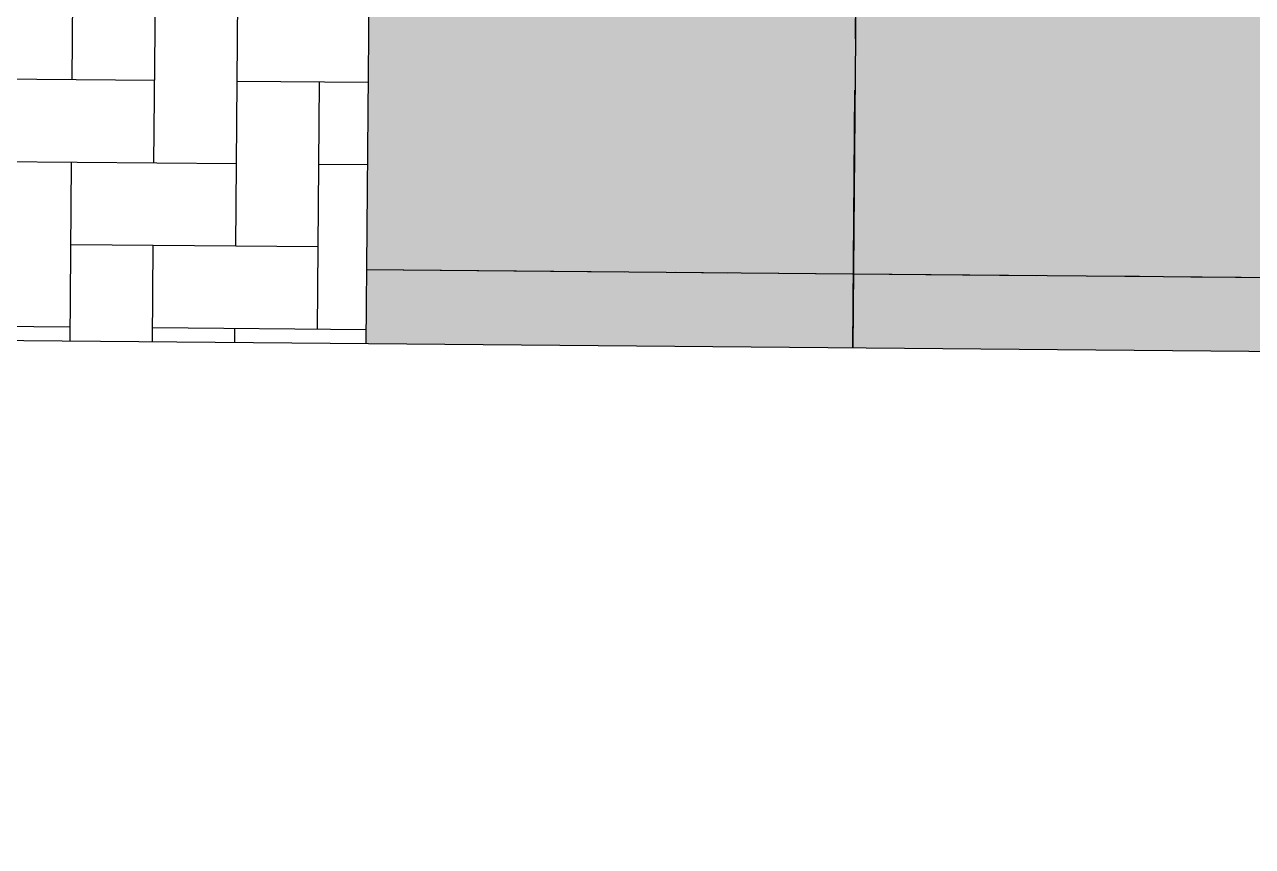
# Model space of a CAD drawing. Header units: millimetres. Extents: x 793 to 3159, y 750 to 2095.
# Drawn here: x 1251.22 to 1258.79, y 975.36 to 980.43 of the extents above; entities that cross this region are included whole.
import ezdxf

# ---------------------------------------------------------------- set-up
doc = ezdxf.new("R2010")
doc.units = ezdxf.units.MM
doc.linetypes.add('CENTER', pattern=[50.8, 31.75, -6.35, 6.35, -6.35])
doc.linetypes.add('CONTINUA', pattern=[0])
doc.layers.add('A-PISOS', color=252, linetype='Continuous')
doc.layers.add('A-TEXTO', color=2, linetype='Continuous')
doc.layers.add('JUNTA DE AISLAMIENTO', color=7, linetype='Continuous', true_color=0x22d6dd)
doc.layers.add('JUNTA DE CONTROL', color=7, linetype='Continuous', true_color=0xf43e0b)
doc.styles.get("Standard").update_dxf_attribs({"font": 'arial.ttf'})
doc.linetypes.add('RAYACONTX', pattern='A,0.8,["X",Standard,S=0.08,R=0,X=0.025,Y=-0.04],0', length=0.8)

# ---------------------------------------------------------------- blocks, each defined once
blk = doc.blocks.new('A$C15914C01')
at = {"layer": 'A-PISOS', "linetype": 'CONTINUA', "ltscale": 0.5}
h = blk.add_hatch(dxfattribs=at)
h.set_pattern_fill('AR-CONC', color=250, scale=0.01)
h.set_pattern_definition([(50, (-2174.8441, -711.9263), (1.8218467, -0.1593909), [0.1905, -2.0955]), (355, (-2174.8441, -711.9263), (-0.3524342, 1.9105685), [0.1524, -1.6764058]), (100.451445, (-2174.6923, -711.9396), (1.4694125, 1.7511775), [0.1619001, -1.7809024]), (46.1842, (-2174.844, -711.4183), (2.7107904, -0.4204233), [0.28575, -3.14325]), (96.63556, (-2174.6182, -711.4533), (2.3740413, 2.4742612), [0.2428502, -2.671356]), (351.18415, (-2174.844, -711.4183), (2.3740413, 2.4742612), [0.2285997, -2.5145973]), (21, (-2174.5901, -711.5453), (1.5161439, -1.022652), [0.1905, -2.0955]), (326, (-2174.5901, -711.5453), (0.6180203, 1.8418797), [0.1524, -1.6764]), (71.451445, (-2174.4638, -711.6305), (2.1341642, 0.8192277), [0.1619001, -1.7808994]), (37.5, (-2174.8441, -711.9263), (0.03088603, 0.84555039), [0, -1.65608, 0, -1.7018, 0, -1.68275]), (7.5, (-2174.8441, -711.9263), (0.66819663, 1.00180575), [0, -0.97028, 0, -1.61798, 0, -0.64135]), (327.5, (-2175.4105, -711.9263), (1.35590595, -0.05728744), [0, -0.635, 0, -1.9812, 0, -2.6289]), (317.5, (-2175.6645, -711.9263), (1.4812918, 0.2542649), [0, -0.8255, 0, -1.31572, 0, -1.8669])])
h.paths.add_polyline_path([(77.8726, -5.6954), (77.8726, -5.2046), (77.868, -5.6954)])
h.paths.add_polyline_path([(82.8168, -5.2048), (77.9669, -5.2046), (77.9683, -6.7051), (73.8168, -6.7051), (73.8168, -10.6091), (82.8168, -10.6091)])
h.paths.add_polyline_path([(77.7701, 0.901), (82.8168, 0.9006), (82.8168, 4.0989), (79.7571, 4.0992), (79.7575, 8.8992), (79.4406, 8.8992), (79.4428, 32.5692), (79.7597, 32.5692), (79.7601, 37.3692), (82.8187, 37.3853), (82.8168, 40.209), (77.9683, 40.209)])
h.paths.add_polyline_path([(82.8168, -0.8992), (77.7719, -0.8992), (77.7719, -0.9989), (73.8168, -0.9985), (73.8168, -4.9051), (77.9697, -4.9051), (77.9669, -5.2046), (82.8168, -5.2046)])
h = blk.add_hatch(dxfattribs=at)
h.set_pattern_fill('AR-HBONE', color=250, scale=0.005, angle=45)
h.set_pattern_definition([(90, (-2174.8441, -711.9263), (-0.508, 0.508), [1.524, -0.508]), (180, (-2174.8441, -711.4183), (-0.508, 0.508), [1.524, -0.508])])
h.paths.add_polyline_path([(73.8168, -6.7051), (67.8168, -6.7051), (67.8168, -10.6088), (73.8168, -10.6088)])
h.paths.add_polyline_path([(67.8168, -4.9051), (73.8168, -4.9051), (73.8168, -0.9983), (67.8168, -0.9983)])
at = {"layer": 'A-PISOS', "color": 250, "linetype": 'CONTINUA', "ltscale": 0.5}
for p, q in [((73.8168, -6.7051), (73.8168, -10.6089)), ((76.8168, -6.7051), (76.8168, -10.609)), ((73.8168, -10.153), (76.8168, -10.153)), ((76.8168, -10.153), (82.8168, -10.153))]:
    blk.add_line(p, q, dxfattribs=at)
blk = doc.blocks.new('A$C3E6A45EC')
at = {"layer": 'JUNTA DE CONTROL', "linetype": 'CENTER', "ltscale": 0.05}
for p, q in [((76.9699, -10.3498), (77.0042, -6.3951)), ((73.974, -9.8678), (82.9736, -9.9457))]:
    blk.add_line(p, q, dxfattribs=at)

msp = doc.modelspace()

# ---------------------------------------------------------------- linework, layer by layer
at = {"layer": 'JUNTA DE AISLAMIENTO', "linetype": 'RAYACONTX', "elevation": 293.72089}
msp.add_lwpolyline([(1216.46758, 943.4295), (1208.10005, 954.35951), (1219.00841, 954.26467), (1219.1931, 975.50953), (1229.19562, 975.42257), (1229.21995, 978.22113), (1229.27101, 978.22069), (1229.2749, 978.66857), (1266.31959, 978.34652), (1266.31569, 977.89863), (1285.20956, 977.73436)], dxfattribs=at)

# ---------------------------------------------------------------- block references
at = {"layer": 'A-TEXTO', "linetype": 'CONTINUA', "ltscale": 0.5}
msp.add_blockref('A$C3E6A45EC', (1179.3582, 988.78314, 293.72089), dxfattribs=at)
at = {"layer": 'JUNTA DE CONTROL', "linetype": 'CENTER', "ltscale": 0.05, "rotation": 359.5035917933524}
msp.add_blockref('A$C15914C01', (1179.60612, 989.70753, 293.72089), dxfattribs=at)

doc.saveas('drawing.dxf')
